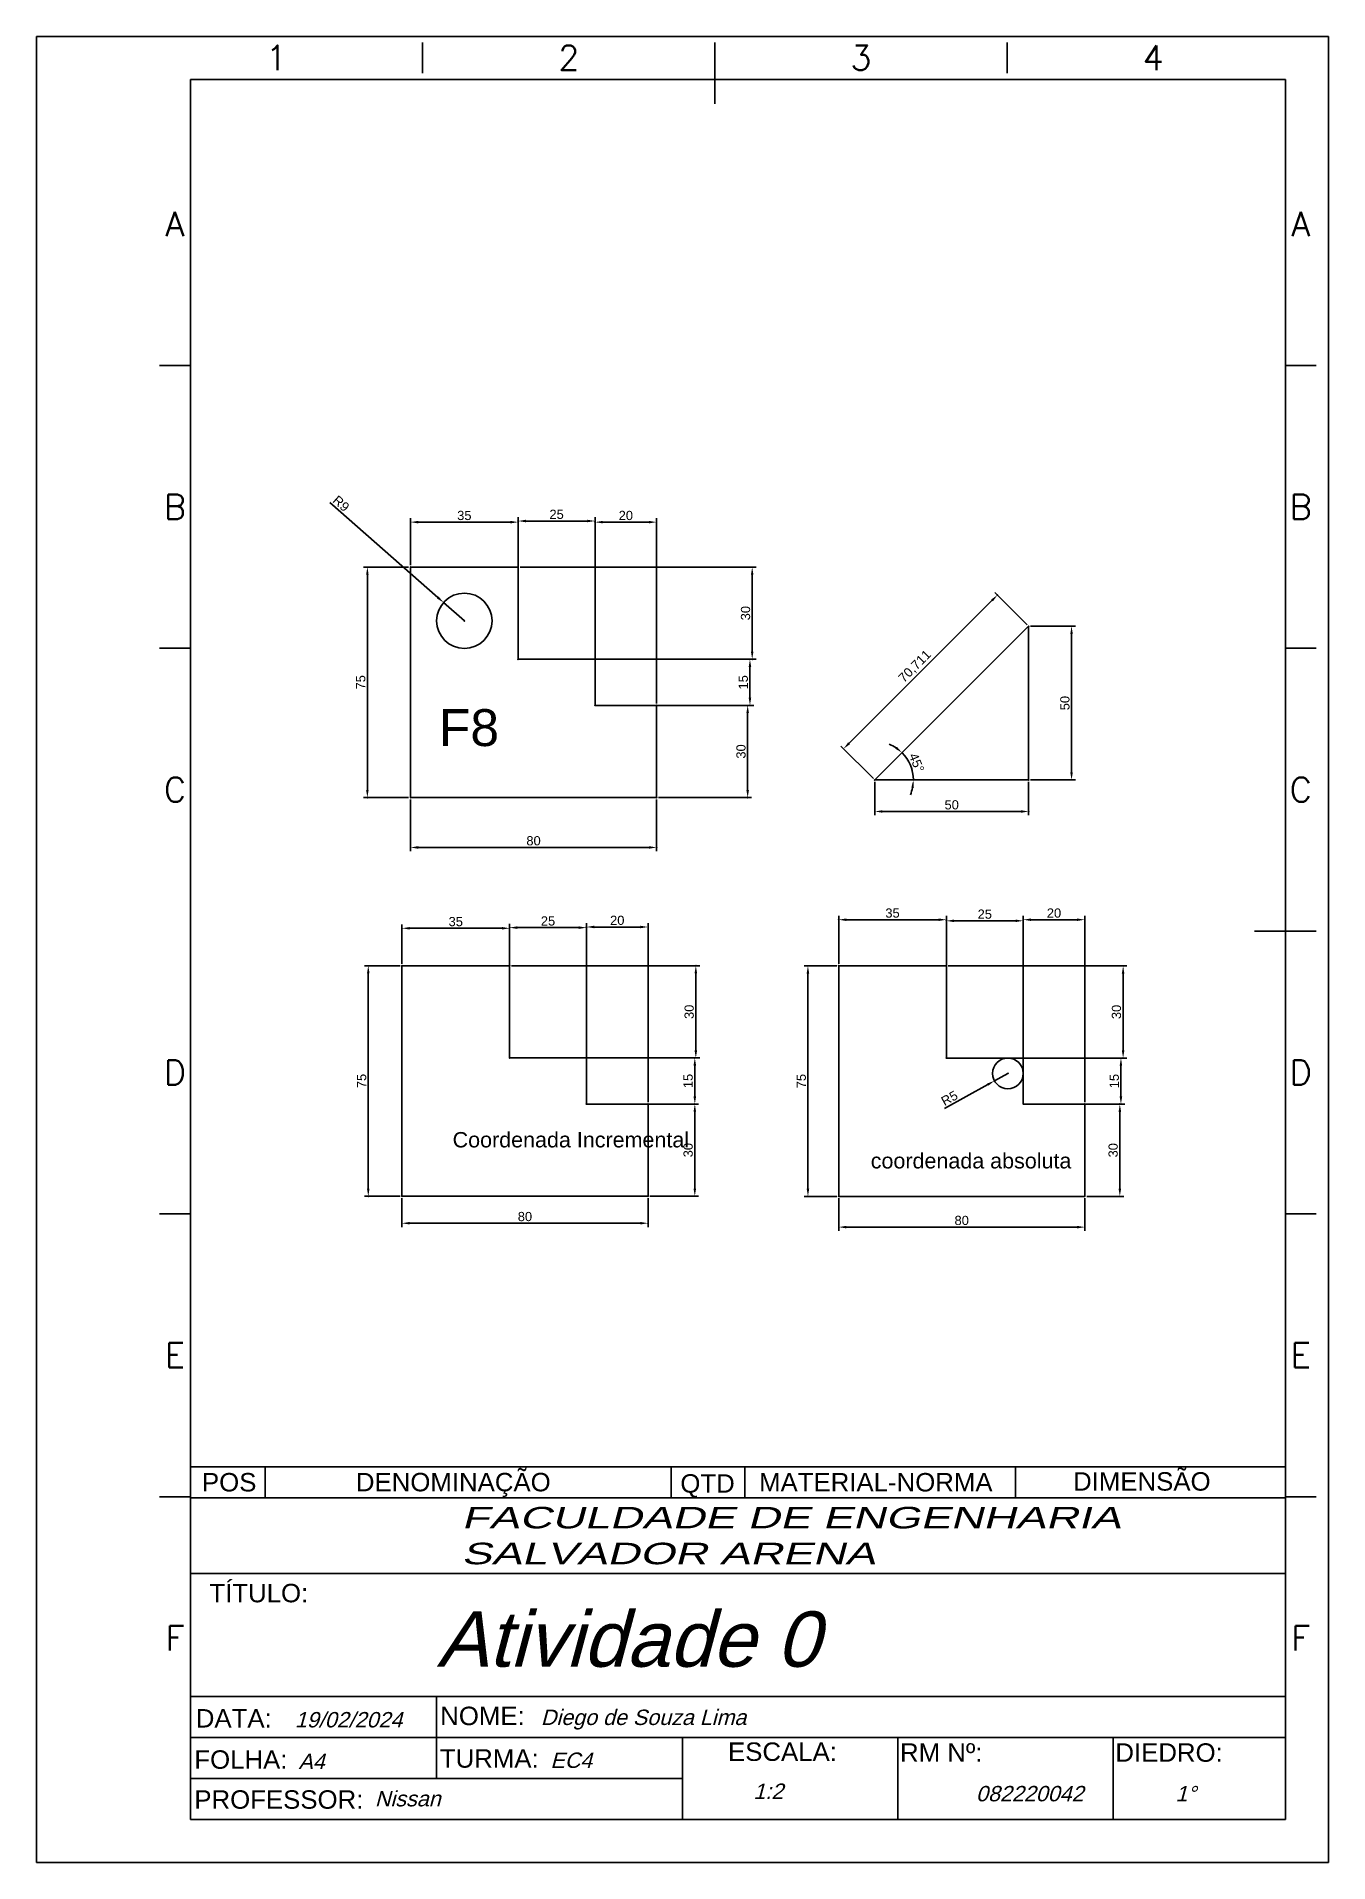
# Model space of a CAD drawing. Header units: millimetres. Extents: x 1881 to 2301, y 952 to 1546.
import ezdxf
from ezdxf.enums import TextEntityAlignment as Align

# ---------------------------------------------------------------- set-up
doc = ezdxf.new("R2010")
doc.units = ezdxf.units.MM
for name, color, linetype in [('cotas', 10, 'Continuous'), ('FRAME050', 6, 'Continuous'), ('text', 100, 'Continuous')]:
    doc.layers.add(name, color=color, linetype=linetype)
doc.styles.get("Standard").update_dxf_attribs({"font": 'arial.ttf'})
doc.styles.add('TECNICA', font='romans.shx')
doc.styles.add('TEXTO', font='arial.ttf', dxfattribs={"width": 1.5, "oblique": 15})
doc.dimstyles.new('ISO-25', dxfattribs={"dimtxt": 3, "dimasz": 2.5, "dimexe": 1.25, "dimexo": 0.625, "dimtad": 1, "dimdec": 3, "dimtxsty": 'Standard', "dimcen": 2.5, "dimadec": 0, "dimazin": 0, "dimtfac": 1, "dimtdec": 3, "dimtmove": 0, "dimatfit": 3, "dimfxl": 1, "dimarcsym": 0})

# ---------------------------------------------------------------- blocks, each defined once
blk = doc.blocks.new('*D17')
at = {"layer": 'cotas', "color": 0, "lineweight": -2, "transparency": 16777216}
for p, q in [((2035.56, 1243.92), (2096.73, 1243.92)), ((2095.48, 1216.42), (2095.48, 1241.42)), ((2035.56, 1213.92), (2096.73, 1213.92))]:
    blk.add_line(p, q, dxfattribs=at)
at = {"layer": 'cotas', "color": 0, "transparency": 16777216}
for points in [[(2095.06, 1241.42), (2095.89, 1241.42), (2095.48, 1243.92)], [(2095.06, 1216.42), (2095.89, 1216.42), (2095.48, 1213.92)]]:
    blk.add_solid(points, dxfattribs=at)
at = {"layer": 'text', "color": 0, "transparency": 16777216}
for p in [(2034.93, 1243.92), (2095.48, 1243.92), (2034.93, 1213.92)]:
    blk.add_point(p, dxfattribs=at)
at = {"layer": 'cotas', "color": 0, "transparency": 16777216, "insert": (2093.32, 1228.92), "char_height": 3, "attachment_point": 5, "rotation": 90}
blk.add_mtext('30', dxfattribs=at)
blk = doc.blocks.new('*D18')
at = {"layer": 'cotas', "color": 0, "lineweight": -2, "transparency": 16777216}
for p, q in [((2060.56, 1213.92), (2096.4, 1213.92)), ((2095.15, 1201.42), (2095.15, 1211.42)), ((2060.56, 1198.92), (2096.4, 1198.92))]:
    blk.add_line(p, q, dxfattribs=at)
at = {"layer": 'cotas', "color": 0, "transparency": 16777216}
for points in [[(2094.73, 1211.42), (2095.56, 1211.42), (2095.15, 1213.92)], [(2094.73, 1201.42), (2095.56, 1201.42), (2095.15, 1198.92)]]:
    blk.add_solid(points, dxfattribs=at)
at = {"layer": 'text', "color": 0, "transparency": 16777216}
for p in [(2059.93, 1213.92), (2095.15, 1213.92), (2059.93, 1198.92)]:
    blk.add_point(p, dxfattribs=at)
at = {"layer": 'cotas', "color": 0, "transparency": 16777216, "insert": (2092.99, 1206.42), "char_height": 3, "attachment_point": 5, "rotation": 90}
blk.add_mtext('15', dxfattribs=at)
blk = doc.blocks.new('*D19')
at = {"layer": 'cotas', "color": 0, "lineweight": -2, "transparency": 16777216}
for p, q in [((2080.56, 1198.92), (2096.4, 1198.92)), ((2095.15, 1171.42), (2095.15, 1196.42)), ((2080.56, 1168.92), (2096.4, 1168.92))]:
    blk.add_line(p, q, dxfattribs=at)
at = {"layer": 'cotas', "color": 0, "transparency": 16777216}
for points in [[(2094.73, 1196.42), (2095.56, 1196.42), (2095.15, 1198.92)], [(2094.73, 1171.42), (2095.56, 1171.42), (2095.15, 1168.92)]]:
    blk.add_solid(points, dxfattribs=at)
at = {"layer": 'text', "color": 0, "transparency": 16777216}
for p in [(2079.93, 1198.92), (2095.15, 1198.92), (2079.93, 1168.92)]:
    blk.add_point(p, dxfattribs=at)
at = {"layer": 'cotas', "color": 0, "transparency": 16777216, "insert": (2092.99, 1183.92), "char_height": 3, "attachment_point": 5, "rotation": 90}
blk.add_mtext('30', dxfattribs=at)
blk = doc.blocks.new('*D20')
at = {"layer": 'cotas', "color": 0, "lineweight": -2, "transparency": 16777216}
for p, q in [((2059.93, 1199.54), (2059.93, 1257.76)), ((2077.43, 1256.51), (2062.43, 1256.51)), ((2079.93, 1199.54), (2079.93, 1257.76))]:
    blk.add_line(p, q, dxfattribs=at)
at = {"layer": 'cotas', "color": 0, "transparency": 16777216}
for points in [[(2062.43, 1256.93), (2062.43, 1256.1), (2059.93, 1256.51)], [(2077.43, 1256.93), (2077.43, 1256.1), (2079.93, 1256.51)]]:
    blk.add_solid(points, dxfattribs=at)
at = {"layer": 'text', "color": 0, "transparency": 16777216}
for p in [(2059.93, 1256.51), (2059.93, 1198.92), (2079.93, 1198.92)]:
    blk.add_point(p, dxfattribs=at)
at = {"layer": 'cotas', "color": 0, "transparency": 16777216, "insert": (2069.93, 1258.67), "char_height": 3, "attachment_point": 5}
blk.add_mtext('20', dxfattribs=at)
blk = doc.blocks.new('*D21')
at = {"layer": 'cotas', "color": 0, "lineweight": -2, "transparency": 16777216}
for p, q in [((2034.93, 1214.54), (2034.93, 1257.55)), ((2057.43, 1256.3), (2037.43, 1256.3)), ((2059.93, 1214.54), (2059.93, 1257.55))]:
    blk.add_line(p, q, dxfattribs=at)
at = {"layer": 'cotas', "color": 0, "transparency": 16777216}
for points in [[(2037.43, 1256.72), (2037.43, 1255.89), (2034.93, 1256.3)], [(2057.43, 1256.72), (2057.43, 1255.89), (2059.93, 1256.3)]]:
    blk.add_solid(points, dxfattribs=at)
at = {"layer": 'text', "color": 0, "transparency": 16777216}
for p in [(2034.93, 1256.3), (2034.93, 1213.92), (2059.93, 1213.92)]:
    blk.add_point(p, dxfattribs=at)
at = {"layer": 'cotas', "color": 0, "transparency": 16777216, "insert": (2047.43, 1258.46), "char_height": 3, "attachment_point": 5}
blk.add_mtext('25', dxfattribs=at)
blk = doc.blocks.new('*D22')
at = {"layer": 'cotas', "color": 0, "lineweight": -2, "transparency": 16777216}
for p, q in [((1999.93, 1244.54), (1999.93, 1257.35)), ((2032.43, 1256.1), (2002.43, 1256.1)), ((2034.93, 1244.54), (2034.93, 1257.35))]:
    blk.add_line(p, q, dxfattribs=at)
at = {"layer": 'cotas', "color": 0, "transparency": 16777216}
for points in [[(2002.43, 1256.51), (2002.43, 1255.68), (1999.93, 1256.1)], [(2032.43, 1256.51), (2032.43, 1255.68), (2034.93, 1256.1)]]:
    blk.add_solid(points, dxfattribs=at)
at = {"layer": 'text', "color": 0, "transparency": 16777216}
for p in [(1999.93, 1256.1), (1999.93, 1243.92), (2034.93, 1243.92)]:
    blk.add_point(p, dxfattribs=at)
at = {"layer": 'cotas', "color": 0, "transparency": 16777216, "insert": (2017.43, 1258.25), "char_height": 3, "attachment_point": 5}
blk.add_mtext('35', dxfattribs=at)
blk = doc.blocks.new('*D23')
at = {"layer": 'cotas', "color": 0, "lineweight": -2, "transparency": 16777216}
for p, q in [((1999.31, 1243.92), (1987.74, 1243.92)), ((1988.99, 1241.42), (1988.99, 1171.42)), ((1999.31, 1168.92), (1987.74, 1168.92))]:
    blk.add_line(p, q, dxfattribs=at)
at = {"layer": 'cotas', "color": 0, "transparency": 16777216}
for points in [[(1988.57, 1241.42), (1989.4, 1241.42), (1988.99, 1243.92)], [(1988.57, 1171.42), (1989.4, 1171.42), (1988.99, 1168.92)]]:
    blk.add_solid(points, dxfattribs=at)
at = {"layer": 'text', "color": 0, "transparency": 16777216}
for p in [(1999.93, 1243.92), (1988.99, 1168.92), (1999.93, 1168.92)]:
    blk.add_point(p, dxfattribs=at)
at = {"layer": 'cotas', "color": 0, "transparency": 16777216, "insert": (1986.84, 1206.42), "char_height": 3, "attachment_point": 5, "rotation": 90}
blk.add_mtext('75', dxfattribs=at)
blk = doc.blocks.new('*D24')
at = {"layer": 'cotas', "color": 0, "lineweight": -2, "transparency": 16777216}
for p, q in [((1999.93, 1168.29), (1999.93, 1158.89)), ((2079.93, 1168.29), (2079.93, 1158.89)), ((2002.43, 1160.14), (2077.43, 1160.14))]:
    blk.add_line(p, q, dxfattribs=at)
at = {"layer": 'cotas', "color": 0, "transparency": 16777216}
for points in [[(2002.43, 1160.56), (2002.43, 1159.73), (1999.93, 1160.14)], [(2077.43, 1160.56), (2077.43, 1159.73), (2079.93, 1160.14)]]:
    blk.add_solid(points, dxfattribs=at)
at = {"layer": 'text', "color": 0, "transparency": 16777216}
for p in [(1999.93, 1168.92), (2079.93, 1168.92), (2079.93, 1160.14)]:
    blk.add_point(p, dxfattribs=at)
at = {"layer": 'cotas', "color": 0, "transparency": 16777216, "insert": (2039.93, 1162.3), "char_height": 3, "attachment_point": 5}
blk.add_mtext('80', dxfattribs=at)
blk = doc.blocks.new('*D25')
at = {"layer": 'cotas', "color": 0, "lineweight": -2, "transparency": 16777216}
for p, q in [((2145.29, 1316.26), (2191.75, 1362.73)), ((2203.22, 1354.79), (2192.63, 1365.38)), ((2153.22, 1304.79), (2142.63, 1315.38))]:
    blk.add_line(p, q, dxfattribs=at)
at = {"layer": 'cotas', "color": 0, "transparency": 16777216}
for points in [[(2191.46, 1363.02), (2192.04, 1362.43), (2193.52, 1364.5)], [(2144.99, 1316.56), (2145.58, 1315.97), (2143.52, 1314.5)]]:
    blk.add_solid(points, dxfattribs=at)
at = {"layer": 'text', "color": 0, "transparency": 16777216}
for p in [(2193.52, 1364.5), (2203.66, 1354.35), (2153.66, 1304.35)]:
    blk.add_point(p, dxfattribs=at)
at = {"layer": 'cotas', "color": 0, "transparency": 16777216, "insert": (2166.8, 1341.21), "char_height": 3, "attachment_point": 5, "rotation": 45}
blk.add_mtext('70,711', dxfattribs=at)
blk = doc.blocks.new('*D26')
at = {"layer": 'cotas', "color": 0, "lineweight": -2, "transparency": 16777216}
for start, end in [(56.44021, 67.88042), (0, 45), (337.11958, 348.55979)]:
    blk.add_arc((2153.66, 1304.35), 12.54, start, end, dxfattribs=at)
at = {"layer": 'cotas', "color": 0, "transparency": 16777216}
for points in [[(2160.86, 1315.12), (2160.33, 1314.48), (2162.53, 1313.22)], [(2165.54, 1301.9), (2166.37, 1301.82), (2166.2, 1304.35)]]:
    blk.add_solid(points, dxfattribs=at)
at = {"layer": 'text', "color": 0, "transparency": 16777216}
for p in [(2203.66, 1354.35), (2165.78, 1307.6), (2153.66, 1304.35), (2153.66, 1304.35), (2203.66, 1304.35)]:
    blk.add_point(p, dxfattribs=at)
at = {"layer": 'cotas', "color": 0, "transparency": 16777216, "insert": (2167.24, 1309.97), "char_height": 3, "attachment_point": 5, "rotation": 292.5}
blk.add_mtext('45°', dxfattribs=at)
blk = doc.blocks.new('*D27')
at = {"layer": 'cotas', "color": 0, "lineweight": -2, "transparency": 16777216}
for p, q in [((2153.66, 1303.73), (2153.66, 1292.84)), ((2203.66, 1303.73), (2203.66, 1292.84)), ((2156.16, 1294.09), (2201.16, 1294.09))]:
    blk.add_line(p, q, dxfattribs=at)
at = {"layer": 'cotas', "color": 0, "transparency": 16777216}
for points in [[(2156.16, 1294.5), (2156.16, 1293.67), (2153.66, 1294.09)], [(2201.16, 1294.5), (2201.16, 1293.67), (2203.66, 1294.09)]]:
    blk.add_solid(points, dxfattribs=at)
at = {"layer": 'text', "color": 0, "transparency": 16777216}
for p in [(2153.66, 1304.35), (2203.66, 1304.35), (2203.66, 1294.09)]:
    blk.add_point(p, dxfattribs=at)
at = {"layer": 'cotas', "color": 0, "transparency": 16777216, "insert": (2178.66, 1296.24), "char_height": 3, "attachment_point": 5}
blk.add_mtext('50', dxfattribs=at)
blk = doc.blocks.new('*D28')
at = {"layer": 'cotas', "color": 0, "lineweight": -2, "transparency": 16777216}
for p, q in [((2204.29, 1354.35), (2218.87, 1354.35)), ((2217.62, 1306.85), (2217.62, 1351.85)), ((2204.29, 1304.35), (2218.87, 1304.35))]:
    blk.add_line(p, q, dxfattribs=at)
at = {"layer": 'cotas', "color": 0, "transparency": 16777216}
for points in [[(2217.21, 1351.85), (2218.04, 1351.85), (2217.62, 1354.35)], [(2217.21, 1306.85), (2218.04, 1306.85), (2217.62, 1304.35)]]:
    blk.add_solid(points, dxfattribs=at)
at = {"layer": 'text', "color": 0, "transparency": 16777216}
for p in [(2203.66, 1354.35), (2217.62, 1354.35), (2203.66, 1304.35)]:
    blk.add_point(p, dxfattribs=at)
at = {"layer": 'cotas', "color": 0, "transparency": 16777216, "insert": (2215.47, 1329.35), "char_height": 3, "attachment_point": 5, "rotation": 90}
blk.add_mtext('50', dxfattribs=at)
blk = doc.blocks.new('*D31')
at = {"layer": 'cotas', "color": 0, "lineweight": -2, "transparency": 16777216}
for p, q in [((2141.3, 1243.88), (2130.67, 1243.88)), ((2131.92, 1241.38), (2131.92, 1171.38)), ((2141.3, 1168.88), (2130.67, 1168.88))]:
    blk.add_line(p, q, dxfattribs=at)
at = {"layer": 'cotas', "color": 0, "transparency": 16777216}
for points in [[(2131.51, 1241.38), (2132.34, 1241.38), (2131.92, 1243.88)], [(2131.51, 1171.38), (2132.34, 1171.38), (2131.92, 1168.88)]]:
    blk.add_solid(points, dxfattribs=at)
at = {"layer": 'text', "color": 0, "transparency": 16777216}
for p in [(2141.92, 1243.88), (2131.92, 1168.88), (2141.92, 1168.88)]:
    blk.add_point(p, dxfattribs=at)
at = {"layer": 'cotas', "color": 0, "transparency": 16777216, "insert": (2129.77, 1206.38), "char_height": 3, "attachment_point": 5, "rotation": 90}
blk.add_mtext('75', dxfattribs=at)
blk = doc.blocks.new('*D32')
at = {"layer": 'cotas', "color": 0, "lineweight": -2, "transparency": 16777216}
for p, q in [((2141.92, 1168.25), (2141.92, 1157.63)), ((2221.92, 1168.25), (2221.92, 1157.63)), ((2144.42, 1158.88), (2219.42, 1158.88))]:
    blk.add_line(p, q, dxfattribs=at)
at = {"layer": 'cotas', "color": 0, "transparency": 16777216}
for points in [[(2144.42, 1159.3), (2144.42, 1158.46), (2141.92, 1158.88)], [(2219.42, 1159.3), (2219.42, 1158.46), (2221.92, 1158.88)]]:
    blk.add_solid(points, dxfattribs=at)
at = {"layer": 'text', "color": 0, "transparency": 16777216}
for p in [(2141.92, 1168.88), (2221.92, 1168.88), (2221.92, 1158.88)]:
    blk.add_point(p, dxfattribs=at)
at = {"layer": 'cotas', "color": 0, "transparency": 16777216, "insert": (2181.92, 1161.04), "char_height": 3, "attachment_point": 5}
blk.add_mtext('80', dxfattribs=at)
blk = doc.blocks.new('*D33')
at = {"layer": 'cotas', "color": 0, "lineweight": -2, "transparency": 16777216}
for p, q in [((2201.92, 1199.5), (2201.92, 1260.13)), ((2221.92, 1199.5), (2221.92, 1260.13)), ((2219.42, 1258.88), (2204.42, 1258.88))]:
    blk.add_line(p, q, dxfattribs=at)
at = {"layer": 'cotas', "color": 0, "transparency": 16777216}
for points in [[(2204.42, 1259.3), (2204.42, 1258.46), (2201.92, 1258.88)], [(2219.42, 1259.3), (2219.42, 1258.46), (2221.92, 1258.88)]]:
    blk.add_solid(points, dxfattribs=at)
at = {"layer": 'text', "color": 0, "transparency": 16777216}
for p in [(2201.92, 1258.88), (2201.92, 1198.88), (2221.92, 1198.88)]:
    blk.add_point(p, dxfattribs=at)
at = {"layer": 'cotas', "color": 0, "transparency": 16777216, "insert": (2211.92, 1261.04), "char_height": 3, "attachment_point": 5}
blk.add_mtext('20', dxfattribs=at)
blk = doc.blocks.new('*D34')
at = {"layer": 'cotas', "color": 0, "lineweight": -2, "transparency": 16777216}
for p, q in [((2141.92, 1244.5), (2141.92, 1260.13)), ((2176.92, 1244.5), (2176.92, 1260.13)), ((2174.42, 1258.88), (2144.42, 1258.88))]:
    blk.add_line(p, q, dxfattribs=at)
at = {"layer": 'cotas', "color": 0, "transparency": 16777216}
for points in [[(2144.42, 1259.29), (2144.42, 1258.46), (2141.92, 1258.88)], [(2174.42, 1259.29), (2174.42, 1258.46), (2176.92, 1258.88)]]:
    blk.add_solid(points, dxfattribs=at)
at = {"layer": 'text', "color": 0, "transparency": 16777216}
for p in [(2141.92, 1258.88), (2141.92, 1243.88), (2176.92, 1243.88)]:
    blk.add_point(p, dxfattribs=at)
at = {"layer": 'cotas', "color": 0, "transparency": 16777216, "insert": (2159.42, 1261.03), "char_height": 3, "attachment_point": 5}
blk.add_mtext('35', dxfattribs=at)
blk = doc.blocks.new('*D35')
at = {"layer": 'cotas', "color": 0, "lineweight": -2, "transparency": 16777216}
for p, q in [((2176.92, 1214.5), (2176.92, 1259.77)), ((2201.92, 1214.5), (2201.92, 1259.77)), ((2199.42, 1258.52), (2179.42, 1258.52))]:
    blk.add_line(p, q, dxfattribs=at)
at = {"layer": 'cotas', "color": 0, "transparency": 16777216}
for points in [[(2179.42, 1258.94), (2179.42, 1258.11), (2176.92, 1258.52)], [(2199.42, 1258.94), (2199.42, 1258.11), (2201.92, 1258.52)]]:
    blk.add_solid(points, dxfattribs=at)
at = {"layer": 'text', "color": 0, "transparency": 16777216}
for p in [(2176.92, 1258.52), (2176.92, 1213.88), (2201.92, 1213.88)]:
    blk.add_point(p, dxfattribs=at)
at = {"layer": 'cotas', "color": 0, "transparency": 16777216, "insert": (2189.42, 1260.68), "char_height": 3, "attachment_point": 5}
blk.add_mtext('25', dxfattribs=at)
blk = doc.blocks.new('*D36')
at = {"layer": 'cotas', "color": 0, "lineweight": -2, "transparency": 16777216}
for p, q in [((2177.55, 1243.88), (2235.64, 1243.88)), ((2234.39, 1241.38), (2234.39, 1216.38)), ((2177.55, 1213.88), (2235.64, 1213.88))]:
    blk.add_line(p, q, dxfattribs=at)
at = {"layer": 'cotas', "color": 0, "transparency": 16777216}
for points in [[(2233.97, 1241.38), (2234.8, 1241.38), (2234.39, 1243.88)], [(2233.97, 1216.38), (2234.8, 1216.38), (2234.39, 1213.88)]]:
    blk.add_solid(points, dxfattribs=at)
at = {"layer": 'text', "color": 0, "transparency": 16777216}
for p in [(2176.92, 1243.88), (2176.92, 1213.88), (2234.39, 1213.88)]:
    blk.add_point(p, dxfattribs=at)
at = {"layer": 'cotas', "color": 0, "transparency": 16777216, "insert": (2232.23, 1228.88), "char_height": 3, "attachment_point": 5, "rotation": 90}
blk.add_mtext('30', dxfattribs=at)
blk = doc.blocks.new('*D37')
at = {"layer": 'cotas', "color": 0, "lineweight": -2, "transparency": 16777216}
for p, q in [((2202.55, 1213.88), (2234.93, 1213.88)), ((2233.68, 1211.38), (2233.68, 1201.38)), ((2202.55, 1198.88), (2234.93, 1198.88))]:
    blk.add_line(p, q, dxfattribs=at)
at = {"layer": 'cotas', "color": 0, "transparency": 16777216}
for points in [[(2233.26, 1211.38), (2234.09, 1211.38), (2233.68, 1213.88)], [(2233.26, 1201.38), (2234.09, 1201.38), (2233.68, 1198.88)]]:
    blk.add_solid(points, dxfattribs=at)
at = {"layer": 'text', "color": 0, "transparency": 16777216}
for p in [(2201.92, 1213.88), (2201.92, 1198.88), (2233.68, 1198.88)]:
    blk.add_point(p, dxfattribs=at)
at = {"layer": 'cotas', "color": 0, "transparency": 16777216, "insert": (2231.52, 1206.38), "char_height": 3, "attachment_point": 5, "rotation": 90}
blk.add_mtext('15', dxfattribs=at)
blk = doc.blocks.new('*D38')
at = {"layer": 'cotas', "color": 0, "lineweight": -2, "transparency": 16777216}
for p, q in [((2222.55, 1198.88), (2234.57, 1198.88)), ((2233.32, 1171.38), (2233.32, 1196.38)), ((2222.55, 1168.88), (2234.57, 1168.88))]:
    blk.add_line(p, q, dxfattribs=at)
at = {"layer": 'cotas', "color": 0, "transparency": 16777216}
for points in [[(2232.91, 1196.38), (2233.74, 1196.38), (2233.32, 1198.88)], [(2232.91, 1171.38), (2233.74, 1171.38), (2233.32, 1168.88)]]:
    blk.add_solid(points, dxfattribs=at)
at = {"layer": 'text', "color": 0, "transparency": 16777216}
for p in [(2221.92, 1198.88), (2233.32, 1198.88), (2221.92, 1168.88)]:
    blk.add_point(p, dxfattribs=at)
at = {"layer": 'cotas', "color": 0, "transparency": 16777216, "insert": (2231.16, 1183.88), "char_height": 3, "attachment_point": 5, "rotation": 90}
blk.add_mtext('30', dxfattribs=at)
blk = doc.blocks.new('*D45')
at = {"layer": 'cotas', "color": 0, "lineweight": -2, "transparency": 16777216}
for p, q in [((2037.72, 1344.24), (2037.72, 1389.83)), ((2060.22, 1388.58), (2040.22, 1388.58)), ((2062.72, 1344.24), (2062.72, 1389.83))]:
    blk.add_line(p, q, dxfattribs=at)
at = {"layer": 'cotas', "color": 0, "transparency": 16777216}
for points in [[(2040.22, 1389), (2040.22, 1388.17), (2037.72, 1388.58)], [(2060.22, 1389), (2060.22, 1388.17), (2062.72, 1388.58)]]:
    blk.add_solid(points, dxfattribs=at)
at = {"layer": 'text', "color": 0, "transparency": 16777216}
for p in [(2037.72, 1388.58), (2037.72, 1343.61), (2062.72, 1343.61)]:
    blk.add_point(p, dxfattribs=at)
at = {"layer": 'cotas', "color": 0, "transparency": 16777216, "insert": (2050.22, 1390.74), "char_height": 3, "attachment_point": 5}
blk.add_mtext('25', dxfattribs=at)
blk = doc.blocks.new('*D46')
at = {"layer": 'cotas', "color": 0, "lineweight": -2, "transparency": 16777216}
for p, q in [((2002.72, 1374.24), (2002.72, 1389.46)), ((2035.22, 1388.21), (2005.22, 1388.21)), ((2037.72, 1374.24), (2037.72, 1389.46))]:
    blk.add_line(p, q, dxfattribs=at)
at = {"layer": 'cotas', "color": 0, "transparency": 16777216}
for points in [[(2005.22, 1388.63), (2005.22, 1387.8), (2002.72, 1388.21)], [(2035.22, 1388.63), (2035.22, 1387.8), (2037.72, 1388.21)]]:
    blk.add_solid(points, dxfattribs=at)
at = {"layer": 'text', "color": 0, "transparency": 16777216}
for p in [(2002.72, 1388.21), (2002.72, 1373.61), (2037.72, 1373.61)]:
    blk.add_point(p, dxfattribs=at)
at = {"layer": 'cotas', "color": 0, "transparency": 16777216, "insert": (2020.22, 1390.37), "char_height": 3, "attachment_point": 5}
blk.add_mtext('35', dxfattribs=at)
blk = doc.blocks.new('*D47')
at = {"layer": 'cotas', "color": 0, "lineweight": -2, "transparency": 16777216}
for p, q in [((2062.72, 1329.24), (2062.72, 1389.46)), ((2080.22, 1388.21), (2065.22, 1388.21)), ((2082.72, 1329.24), (2082.72, 1389.46))]:
    blk.add_line(p, q, dxfattribs=at)
at = {"layer": 'cotas', "color": 0, "transparency": 16777216}
for points in [[(2065.22, 1388.63), (2065.22, 1387.8), (2062.72, 1388.21)], [(2080.22, 1388.63), (2080.22, 1387.8), (2082.72, 1388.21)]]:
    blk.add_solid(points, dxfattribs=at)
at = {"layer": 'text', "color": 0, "transparency": 16777216}
for p in [(2062.72, 1388.21), (2062.72, 1328.61), (2082.72, 1328.61)]:
    blk.add_point(p, dxfattribs=at)
at = {"layer": 'cotas', "color": 0, "transparency": 16777216, "insert": (2072.72, 1390.37), "char_height": 3, "attachment_point": 5}
blk.add_mtext('20', dxfattribs=at)
blk = doc.blocks.new('*D48')
at = {"layer": 'cotas', "color": 0, "lineweight": -2, "transparency": 16777216}
for p, q in [((2002.72, 1297.99), (2002.72, 1281.14)), ((2082.72, 1297.99), (2082.72, 1281.14)), ((2005.22, 1282.39), (2080.22, 1282.39))]:
    blk.add_line(p, q, dxfattribs=at)
at = {"layer": 'cotas', "color": 0, "transparency": 16777216}
for points in [[(2005.22, 1282.81), (2005.22, 1281.97), (2002.72, 1282.39)], [(2080.22, 1282.81), (2080.22, 1281.97), (2082.72, 1282.39)]]:
    blk.add_solid(points, dxfattribs=at)
at = {"layer": 'text', "color": 0, "transparency": 16777216}
for p in [(2002.72, 1298.61), (2082.72, 1298.61), (2082.72, 1282.39)]:
    blk.add_point(p, dxfattribs=at)
at = {"layer": 'cotas', "color": 0, "transparency": 16777216, "insert": (2042.72, 1284.55), "char_height": 3, "attachment_point": 5}
blk.add_mtext('80', dxfattribs=at)
blk = doc.blocks.new('*D49')
at = {"layer": 'cotas', "color": 0, "lineweight": -2, "transparency": 16777216}
for p, q in [((2002.1, 1373.61), (1987.45, 1373.61)), ((1988.7, 1371.11), (1988.7, 1301.11)), ((2002.1, 1298.61), (1987.45, 1298.61))]:
    blk.add_line(p, q, dxfattribs=at)
at = {"layer": 'cotas', "color": 0, "transparency": 16777216}
for points in [[(1988.28, 1371.11), (1989.11, 1371.11), (1988.7, 1373.61)], [(1988.28, 1301.11), (1989.11, 1301.11), (1988.7, 1298.61)]]:
    blk.add_solid(points, dxfattribs=at)
at = {"layer": 'text', "color": 0, "transparency": 16777216}
for p in [(2002.72, 1373.61), (1988.7, 1298.61), (2002.72, 1298.61)]:
    blk.add_point(p, dxfattribs=at)
at = {"layer": 'cotas', "color": 0, "transparency": 16777216, "insert": (1986.55, 1336.11), "char_height": 3, "attachment_point": 5, "rotation": 90}
blk.add_mtext('75', dxfattribs=at)
blk = doc.blocks.new('*D50')
at = {"layer": 'cotas', "color": 0, "lineweight": -2, "transparency": 16777216}
for p, q in [((2038.35, 1373.61), (2115.05, 1373.61)), ((2113.8, 1371.11), (2113.8, 1346.11)), ((2038.35, 1343.61), (2115.05, 1343.61))]:
    blk.add_line(p, q, dxfattribs=at)
at = {"layer": 'cotas', "color": 0, "transparency": 16777216}
for points in [[(2113.39, 1371.11), (2114.22, 1371.11), (2113.8, 1373.61)], [(2113.39, 1346.11), (2114.22, 1346.11), (2113.8, 1343.61)]]:
    blk.add_solid(points, dxfattribs=at)
at = {"layer": 'text', "color": 0, "transparency": 16777216}
for p in [(2037.72, 1373.61), (2037.72, 1343.61), (2113.8, 1343.61)]:
    blk.add_point(p, dxfattribs=at)
at = {"layer": 'cotas', "color": 0, "transparency": 16777216, "insert": (2111.65, 1358.61), "char_height": 3, "attachment_point": 5, "rotation": 90}
blk.add_mtext('30', dxfattribs=at)
blk = doc.blocks.new('*D51')
at = {"layer": 'cotas', "color": 0, "lineweight": -2, "transparency": 16777216}
for p, q in [((2063.35, 1343.61), (2114.32, 1343.61)), ((2113.07, 1341.11), (2113.07, 1331.11)), ((2063.35, 1328.61), (2114.32, 1328.61))]:
    blk.add_line(p, q, dxfattribs=at)
at = {"layer": 'cotas', "color": 0, "transparency": 16777216}
for points in [[(2112.65, 1341.11), (2113.48, 1341.11), (2113.07, 1343.61)], [(2112.65, 1331.11), (2113.48, 1331.11), (2113.07, 1328.61)]]:
    blk.add_solid(points, dxfattribs=at)
at = {"layer": 'text', "color": 0, "transparency": 16777216}
for p in [(2062.72, 1343.61), (2062.72, 1328.61), (2113.07, 1328.61)]:
    blk.add_point(p, dxfattribs=at)
at = {"layer": 'cotas', "color": 0, "transparency": 16777216, "insert": (2110.91, 1336.11), "char_height": 3, "attachment_point": 5, "rotation": 90}
blk.add_mtext('15', dxfattribs=at)
blk = doc.blocks.new('*D52')
at = {"layer": 'cotas', "color": 0, "lineweight": -2, "transparency": 16777216}
for p, q in [((2083.35, 1328.61), (2113.58, 1328.61)), ((2112.33, 1326.11), (2112.33, 1301.11)), ((2083.35, 1298.61), (2113.58, 1298.61))]:
    blk.add_line(p, q, dxfattribs=at)
at = {"layer": 'cotas', "color": 0, "transparency": 16777216}
for points in [[(2111.91, 1326.11), (2112.75, 1326.11), (2112.33, 1328.61)], [(2111.91, 1301.11), (2112.75, 1301.11), (2112.33, 1298.61)]]:
    blk.add_solid(points, dxfattribs=at)
at = {"layer": 'text', "color": 0, "transparency": 16777216}
for p in [(2082.72, 1328.61), (2082.72, 1298.61), (2112.33, 1298.61)]:
    blk.add_point(p, dxfattribs=at)
at = {"layer": 'cotas', "color": 0, "transparency": 16777216, "insert": (2110.17, 1313.61), "char_height": 3, "attachment_point": 5, "rotation": 90}
blk.add_mtext('30', dxfattribs=at)
blk = doc.blocks.new('*D53')
at = {"layer": 'cotas', "color": 0, "lineweight": -2, "transparency": 16777216}
for p, q in [((1976.45, 1394.65), (2011.59, 1363.71)), ((2020.22, 1356.11), (2013.47, 1362.06))]:
    blk.add_line(p, q, dxfattribs=at)
at = {"layer": 'cotas', "color": 0, "transparency": 16777216}
blk.add_solid([(2011.86, 1364.03), (2011.31, 1363.4), (2013.47, 1362.06)], dxfattribs=at)
at = {"layer": 'text', "color": 0, "transparency": 16777216}
for p in [(2013.47, 1362.06), (2020.22, 1356.11)]:
    blk.add_point(p, dxfattribs=at)
at = {"layer": 'cotas', "color": 0, "transparency": 16777216, "insert": (1980.16, 1394.26), "char_height": 3, "attachment_point": 5, "rotation": 318.63963}
blk.add_mtext('R9', dxfattribs=at)
blk = doc.blocks.new('*D54')
at = {"layer": 'cotas', "color": 0, "lineweight": -2, "transparency": 16777216}
for p, q in [((2196.92, 1208.88), (2192.55, 1206.45)), ((2176.3, 1197.45), (2190.37, 1205.24))]:
    blk.add_line(p, q, dxfattribs=at)
at = {"layer": 'cotas', "color": 0, "transparency": 16777216}
blk.add_solid([(2190.16, 1205.61), (2190.57, 1204.88), (2192.55, 1206.45)], dxfattribs=at)
at = {"layer": 'text', "color": 0, "transparency": 16777216}
for p in [(2192.55, 1206.45), (2196.92, 1208.88)]:
    blk.add_point(p, dxfattribs=at)
at = {"layer": 'cotas', "color": 0, "transparency": 16777216, "insert": (2177.93, 1200.81), "char_height": 3, "attachment_point": 5, "rotation": 29.00891}
blk.add_mtext('R5', dxfattribs=at)
blk = doc.blocks.new('A4')
for p, q in [((96, 119.83), (-114, 119.83)), ((-114, 119.83), (-114, -177.17)), ((96, -177.17), (96, 119.83)), ((89, 112.83), (-89, 112.83)), ((-89, 112.83), (-89, -170.17)), ((89, -170.17), (89, 112.83)), ((89.15, -112.83), (-88.85, -112.83)), ((-76.85, -112.83), (-76.85, -117.84)), ((-10.85, -112.83), (-10.85, -117.84)), ((1.15, -112.83), (1.15, -117.84)), ((45.15, -112.83), (45.15, -117.84)), ((89.15, -117.84), (-88.85, -117.84)), ((89, -130.17), (-89, -130.17)), ((89, -150.17), (-89, -150.17)), ((-49, -150.17), (-49, -163.5)), ((89, -156.84), (-89, -156.84)), ((-9, -156.84), (-9, -170.17)), ((26, -156.84), (26, -170.17)), ((61, -156.84), (61, -170.17)), ((-9, -163.5), (-89, -163.5)), ((89, -170.17), (-89, -170.17)), ((-89, -170.17), (89, -170.17)), ((-89, -170.17), (89, -170.17)), ((89, -170.17), (-89, -170.17)), ((-89, -170.17), (89, -170.17)), ((89, -170.17), (-89, -170.17)), ((-114, -177.17), (96, -177.17))]:
    blk.add_line(p, q)
for p in [(-49, -156.84), (-49, -163.5)]:
    blk.add_point(p)
at = {"layer": 'FRAME050'}
for p, q in [((-51.24, 113.88), (-51.24, 118.88)), ((-3.74, 108.88), (-3.74, 118.88)), ((43.76, 113.88), (43.76, 118.88)), ((-89, 66.33), (-94, 66.33)), ((94, 66.33), (89, 66.33)), ((-89, 20.33), (-94, 20.33)), ((94, 20.33), (89, 20.33)), ((84, -25.67), (94, -25.67)), ((-89, -71.67), (-94, -71.67)), ((94, -71.67), (89, -71.67)), ((-89, -117.67), (-94, -117.67)), ((94, -117.67), (89, -117.67))]:
    blk.add_line(p, q, dxfattribs=at)
for s, p in [('POS', (-87.11, -116.82)), ('DENOMINAÇÃO', (-62.09, -116.8)), ('QTD', (-9.35, -117.02)), ('MATERIAL-NORMA', (3.45, -116.82)), ('DIMENSÃO', (54.49, -116.69)), ('TÍTULO:', (-85.9, -134.85)), ('DATA:', (-88.11, -155.22)), ('NOME:', (-48.38, -154.83)), ('FOLHA:', (-88.35, -161.93)), ('TURMA:', (-48.44, -161.75)), ('ESCALA:', (-1.6, -160.65)), ('RM Nº:', (26.36, -160.79)), ('DIEDRO:', (61.36, -160.79)), ('PROFESSOR:', (-88.35, -168.43))]:
    blk.add_text(s, height=3).set_placement(p)
at = {"color": 10, "insert": (-44.92, -119.33), "char_height": 3.5, "attachment_point": 1, "style": 'TEXTO'}
blk.add_mtext_dynamic_manual_height_columns('FACULDADE DE ENGENHARIA SALVADOR ARENA', width=121.123, gutter_width=15, heights=[0], dxfattribs=at)
at = {"oblique": 15}
for tag, p, height in [('XXX', (-48.98, -145.34), 9), ('00/00/00', (-72.01, -155.2), 2.5), ('XXX', (-32.03, -154.81), 2.5), ('XXX', (-71.43, -161.99), 2.5), ('XXX', (-30.47, -161.79), 2.5), ('XXX', (-59, -168.05), 2.5), ('1/1', (2.52, -166.84), 2.5), ('XXX', (38.71, -167.22), 2.5), ('XXX', (71.13, -167.22), 2.5)]:
    blk.add_attdef(tag, p, '', height=height, dxfattribs=at)
at = {"layer": 'FRAME050', "style": 'TECNICA'}
for s, p in [('1', (-74.99, 116.38)), ('2', (-27.49, 116.38)), ('3', (20.01, 116.38)), ('4', (67.51, 116.38)), ('A', (-91.5, 89.33)), ('A', (91.5, 89.33)), ('B', (-91.5, 43.33)), ('B', (91.5, 43.33)), ('C', (-91.5, -2.67)), ('C', (91.5, -2.67)), ('D', (-91.5, -48.67)), ('D', (91.5, -48.67)), ('E', (-91.5, -94.67)), ('E', (91.5, -94.67)), ('F', (-91.5, -140.67)), ('F', (91.5, -140.67))]:
    blk.add_text(s, height=4, dxfattribs=at).set_placement(p, align=Align.MIDDLE)

msp = doc.modelspace()

# ---------------------------------------------------------------- linework, layer by layer
for p, q in [((2153.6632, 1304.3501), (2203.6632, 1354.3501)), ((2203.6632, 1304.3501), (2203.6632, 1354.3501)), ((2153.6632, 1304.3501), (2203.6632, 1304.3501)), ((2034.9309, 1243.9186), (1999.9309, 1243.9186)), ((1999.9309, 1243.9186), (1999.9309, 1168.9186)), ((2034.9309, 1213.9186), (2034.9309, 1243.9186)), ((2176.9243, 1243.8795), (2141.9243, 1243.8795)), ((2141.9243, 1243.8795), (2141.9243, 1168.8795)), ((2176.9243, 1213.8795), (2176.9243, 1243.8795)), ((2059.9309, 1213.9186), (2034.9309, 1213.9186)), ((2059.9309, 1198.9186), (2059.9309, 1213.9186)), ((2201.9243, 1213.8795), (2176.9243, 1213.8795)), ((2201.9243, 1198.8795), (2201.9243, 1213.8795)), ((2079.9309, 1198.9186), (2059.9309, 1198.9186)), ((2079.9309, 1168.9186), (2079.9309, 1198.9186)), ((2221.9243, 1198.8795), (2201.9243, 1198.8795)), ((2221.9243, 1168.8795), (2221.9243, 1198.8795)), ((1999.9309, 1168.9186), (2079.9309, 1168.9186)), ((2141.9243, 1168.8795), (2221.9243, 1168.8795))]:
    msp.add_line(p, q)
at = {"layer": 'text'}
for p, q in [((2037.7207, 1373.6139), (2002.7207, 1373.6139)), ((2002.7207, 1373.6139), (2002.7207, 1298.6139)), ((2037.7207, 1343.6139), (2037.7207, 1373.6139)), ((2062.7207, 1343.6139), (2037.7207, 1343.6139)), ((2062.7207, 1328.6139), (2062.7207, 1343.6139)), ((2082.7207, 1328.6139), (2062.7207, 1328.6139)), ((2082.7207, 1298.6139), (2082.7207, 1328.6139)), ((2002.7207, 1298.6139), (2082.7207, 1298.6139)), ((2082.7207, 1298.6139), (2082.7207, 1298.6139))]:
    msp.add_line(p, q, dxfattribs=at)
for centre, radius in [((2020.2207, 1356.1139), 9), ((2196.9243, 1208.8795), 5)]:
    msp.add_circle(centre, radius, dxfattribs=at)

# ---------------------------------------------------------------- block references
ref = msp.add_blockref('A4', (2109.1449, 1306.5345), dxfattribs=dict(xscale=2, yscale=2, zscale=2))
ref.add_attrib('XXX', 'Nissan', (1991.1409, 970.4423), dxfattribs={"height": 5, "oblique": 15})
ref.add_attrib('XXX', 'A4', (1966.2858, 982.5594), dxfattribs={"height": 5, "oblique": 15})
ref.add_attrib('00/00/00', '19/02/2024', (1965.1212, 996.1337), dxfattribs={"height": 5, "oblique": 15})
ref.add_attrib('1/1', '1:2', (2114.1926, 972.8635), dxfattribs={"height": 5, "oblique": 15})
ref.add_attrib('XXX', 'EC4', (2048.1974, 982.9472), dxfattribs={"height": 5, "oblique": 15})
ref.add_attrib('XXX', 'Diego de Souza Lima', (2045.0918, 996.9093), dxfattribs={"height": 5, "oblique": 15})
ref.add_attrib('XXX', '082220042', (2186.5615, 972.0878), dxfattribs={"height": 5, "oblique": 15})
ref.add_attrib('XXX', 'Atividade 0', (2011.1873, 1015.8565), dxfattribs={"height": 18, "oblique": 15})
ref.add_attrib('XXX', '1°', (2251.4005, 972.0878), dxfattribs={"height": 5, "oblique": 15})

# ---------------------------------------------------------------- texts
msp.add_text('coordenada absoluta', height=5, dxfattribs=at).set_placement((2152.3408, 1177.9658))
at = {"layer": 'text', "insert": (2011.9469, 1327.3747), "char_height": 12, "attachment_point": 1}
msp.add_mtext_dynamic_manual_height_columns('F8', width=45.762176, gutter_width=280.5932, heights=[0], dxfattribs=at)
at = {"layer": 'text', "insert": (2016.4136, 1189.8057), "char_height": 5, "attachment_point": 1, "line_spacing_factor": 0.96}
msp.add_mtext_dynamic_manual_height_columns('Coordenada Incremental', width=73.178257, gutter_width=12.5, heights=[15.6437], dxfattribs=at)

# ---------------------------------------------------------------- dimensions: what is measured, and where the dimension line sits
at = {"layer": 'cotas'}
for center, mpoint, picture, middle in [((2020.2207, 1356.1139), (2013.4655, 1362.061), '*D53', (1978.7324, 1392.6397)), ((2196.9243, 1208.8795), (2192.5516, 1206.4548), '*D54', (2178.976, 1198.927))]:
    dim = msp.add_radius_dim(center=center, mpoint=mpoint, dimstyle='ISO-25', dxfattribs=at)
    dim.commit()
    dim.dimension.update_dxf_attribs({"geometry": picture, "text_midpoint": middle, "dimtype": 164})
for base, p1, p2, picture, middle in [((2002.7207, 1388.2149), (2037.7207, 1373.6139), (2002.7207, 1373.6139), '*D46', (2020.2207, 1390.3727)), ((2037.7207, 1388.5837), (2062.7207, 1343.6139), (2037.7207, 1343.6139), '*D45', (2050.2207, 1390.7404)), ((2062.7207, 1388.2149), (2082.7207, 1328.6139), (2062.7207, 1328.6139), '*D47', (2072.7207, 1390.3717)), ((2203.6632, 1294.0875), (2153.6632, 1304.3501), (2203.6632, 1304.3501), '*D27', (2178.6632, 1296.2442)), ((2082.7207, 1282.3898), (2002.7207, 1298.6139), (2082.7207, 1298.6139), '*D48', (2042.7207, 1284.5465)), ((1999.9309, 1256.0959), (2034.9309, 1243.9186), (1999.9309, 1243.9186), '*D22', (2017.4309, 1258.2537)), ((2034.9309, 1256.3041), (2059.9309, 1213.9186), (2034.9309, 1213.9186), '*D21', (2047.4309, 1258.4608)), ((2059.9309, 1256.5122), (2079.9309, 1198.9186), (2059.9309, 1198.9186), '*D20', (2069.9309, 1258.6689)), ((2141.9243, 1258.8767), (2176.9243, 1243.8795), (2141.9243, 1243.8795), '*D34', (2159.4243, 1261.0344)), ((2176.9243, 1258.5218), (2201.9243, 1213.8795), (2176.9243, 1213.8795), '*D35', (2189.4243, 1260.6785)), ((2201.9243, 1258.8795), (2221.9243, 1198.8795), (2201.9243, 1198.8795), '*D33', (2211.9243, 1261.0362)), ((2079.9309, 1160.1444), (1999.9309, 1168.9186), (2079.9309, 1168.9186), '*D24', (2039.9309, 1162.3011)), ((2221.9243, 1158.8795), (2141.9243, 1168.8795), (2221.9243, 1168.8795), '*D32', (2181.9243, 1161.0362))]:
    dim = msp.add_linear_dim(base=base, p1=p1, p2=p2, dimstyle='ISO-25', dxfattribs=at)
    dim.commit()
    dim.dimension.update_dxf_attribs({"geometry": picture, "text_midpoint": middle})
for base, p1, p2, picture, middle in [((1988.6968, 1298.6139), (2002.7207, 1373.6139), (2002.7207, 1298.6139), '*D49', (1986.5462, 1336.1139)), ((2113.8047, 1343.6139), (2037.7207, 1373.6139), (2037.7207, 1343.6139), '*D50', (2111.6469, 1358.6139)), ((2217.6232, 1354.3501), (2203.6632, 1304.3501), (2203.6632, 1354.3501), '*D28', (2215.4665, 1329.3501)), ((2113.0666, 1328.6139), (2062.7207, 1343.6139), (2062.7207, 1328.6139), '*D51', (2110.9098, 1336.1139)), ((2112.3285, 1298.6139), (2082.7207, 1328.6139), (2082.7207, 1298.6139), '*D52', (2110.1707, 1313.6139)), ((1988.9875, 1168.9186), (1999.9309, 1243.9186), (1999.9309, 1168.9186), '*D23', (1986.8369, 1206.4186)), ((2095.4754, 1243.9186), (2034.9309, 1213.9186), (2034.9309, 1243.9186), '*D17', (2093.3177, 1228.9186)), ((2131.9243, 1168.8795), (2141.9243, 1243.8795), (2141.9243, 1168.8795), '*D31', (2129.7737, 1206.3795)), ((2234.3877, 1213.8795), (2176.9243, 1243.8795), (2176.9243, 1213.8795), '*D36', (2232.2299, 1228.8795)), ((2095.1481, 1213.9186), (2059.9309, 1198.9186), (2059.9309, 1213.9186), '*D18', (2092.9914, 1206.4186)), ((2233.6773, 1198.8795), (2201.9243, 1213.8795), (2201.9243, 1198.8795), '*D37', (2231.5205, 1206.3795)), ((2095.1481, 1198.9186), (2079.9309, 1168.9186), (2079.9309, 1198.9186), '*D19', (2092.9903, 1183.9186)), ((2233.3221, 1198.8795), (2221.9243, 1168.8795), (2221.9243, 1198.8795), '*D38', (2231.1643, 1183.8795))]:
    dim = msp.add_linear_dim(base=base, p1=p1, p2=p2, angle=90, dimstyle='ISO-25', dxfattribs=at)
    dim.commit()
    dim.dimension.update_dxf_attribs({"geometry": picture, "text_midpoint": middle})
dim = msp.add_aligned_dim(p1=(2153.6632, 1304.3501), p2=(2203.6632, 1354.3501), distance=14.348, dimstyle='ISO-25', dxfattribs=at)
dim.commit()
dim.dimension.update_dxf_attribs({"geometry": '*D25', "text_midpoint": (2166.8009, 1341.2124)})
dim = msp.add_angular_dim_2l(base=(2165.7774, 1307.5961), line1=((2153.6632, 1304.3501), (2203.6632, 1304.3501)), line2=((2153.6632, 1304.3501), (2203.6632, 1354.3501)), dimstyle='ISO-25', dxfattribs=at)
dim.commit()
dim.dimension.update_dxf_attribs({"geometry": '*D26', "text_midpoint": (2167.2369, 1309.9725)})

doc.saveas('drawing.dxf')
